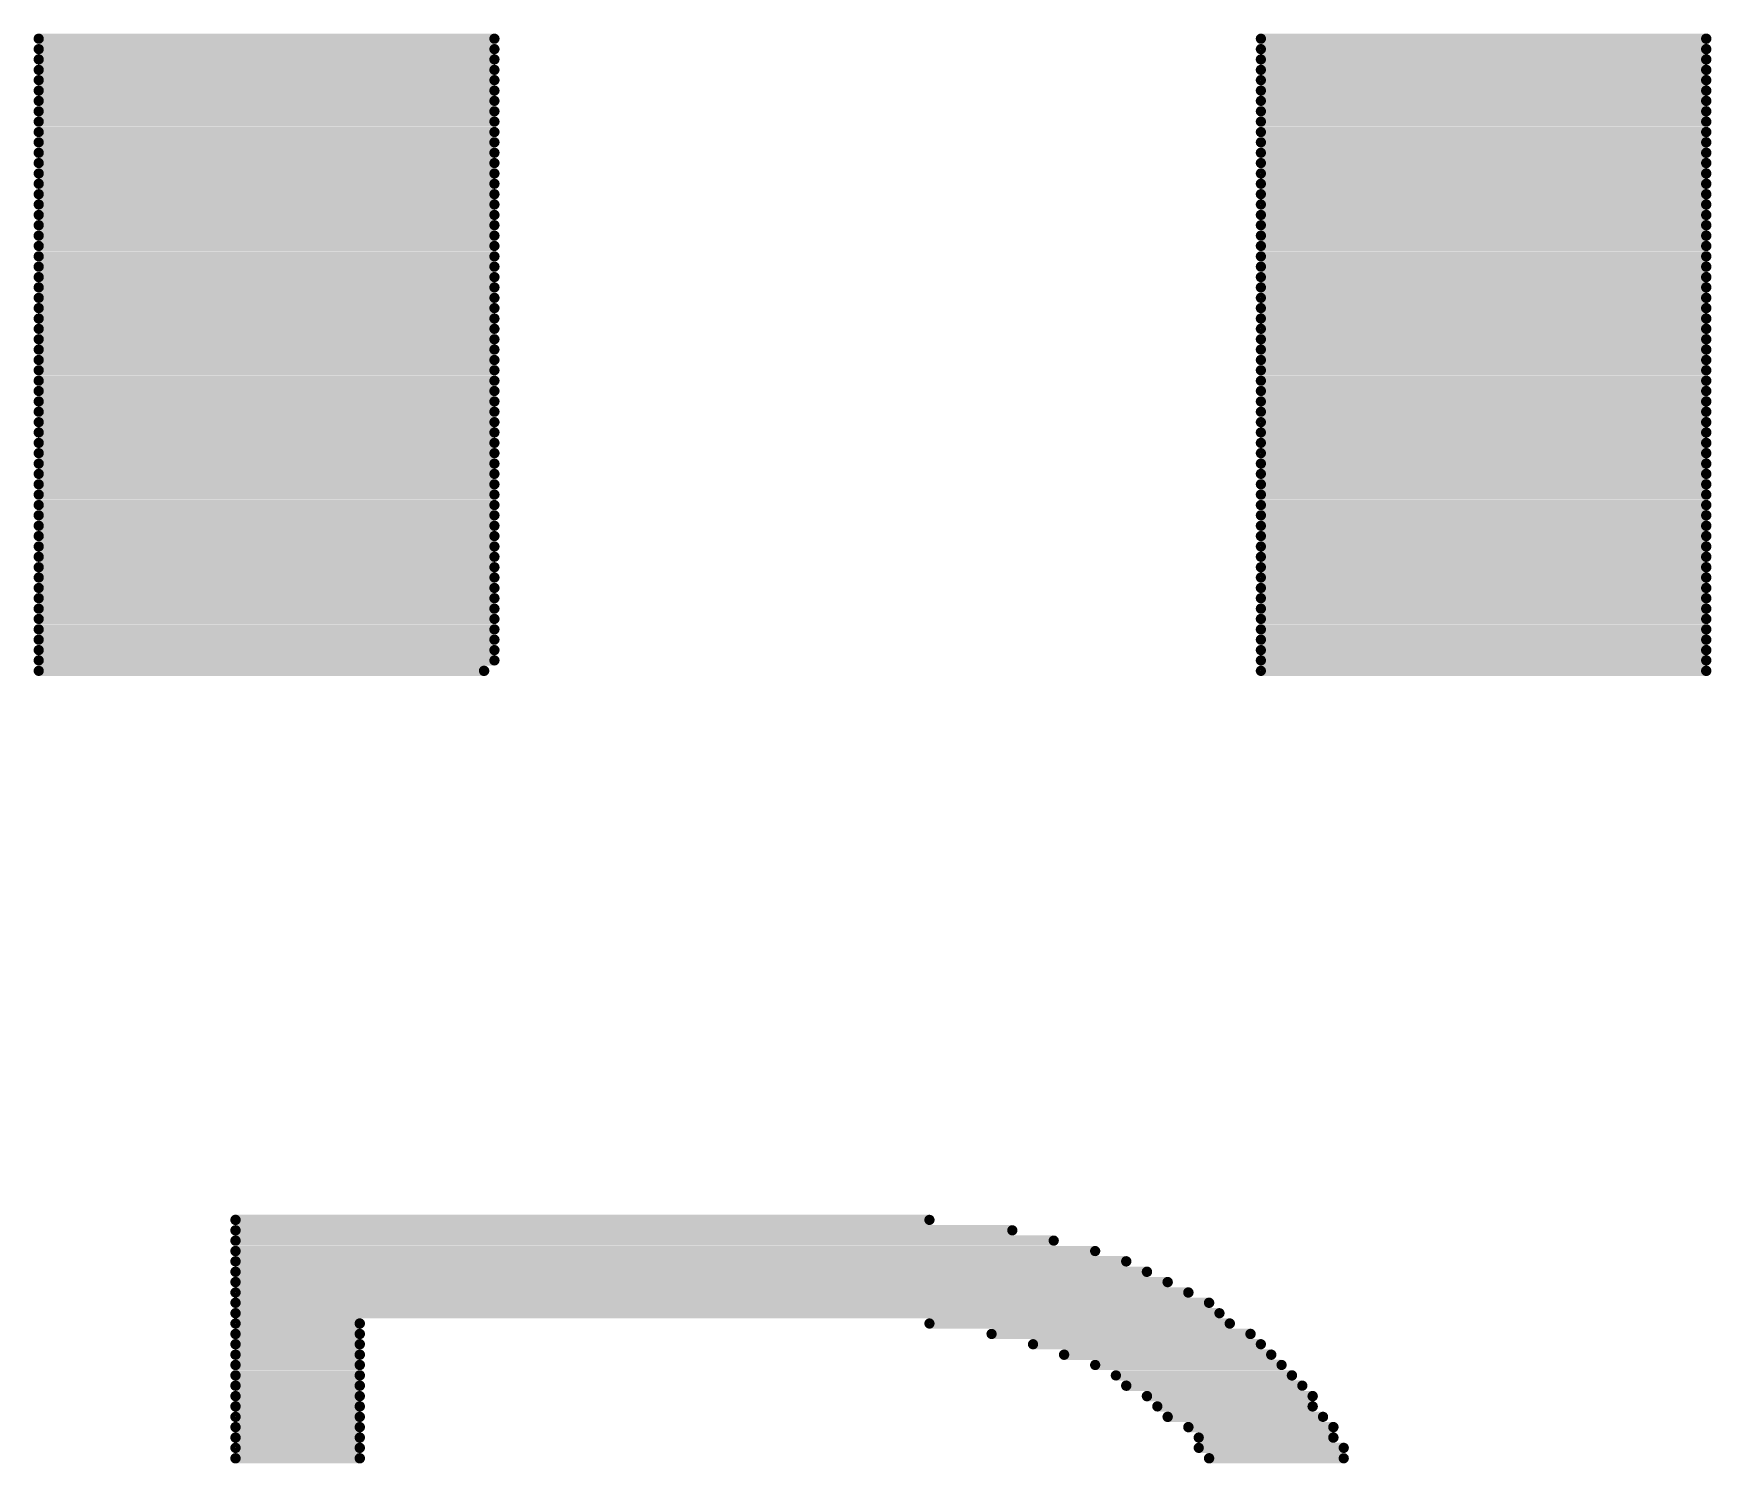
# Model space of a CAD drawing. Header units: millimetres. Extents: x 45 to 209, y 90 to 189.
# Drawn here: x 147.84 to 148.869, y 94.994 to 95.87 of the extents above; entities that cross this region are included whole.
import ezdxf

# ---------------------------------------------------------------- set-up
doc = ezdxf.new("R2010")
doc.units = ezdxf.units.MM
doc.layers.add('TopOverlay', color=2, linetype='Continuous')

# ---------------------------------------------------------------- blocks, each defined once
blk = doc.blocks.new('5394DE47_A0E8_4329_8464_7791B7C19310_63')
at = {"layer": 'TopOverlay', "const_width": 0.00635}
for points in [[(14.1239, 1.7116), (14.4033, 1.7116)], [(14.1239, 1.7052), (14.4033, 1.7052)], [(14.8732, 1.7116), (15.1463, 1.7116)], [(14.8732, 1.7052), (15.1463, 1.7052)], [(14.1239, 1.6989), (14.4033, 1.6989)], [(14.8732, 1.6989), (15.1463, 1.6989)], [(14.1239, 1.6925), (14.4033, 1.6925)], [(14.1239, 1.6862), (14.4033, 1.6862)], [(14.8732, 1.6925), (15.1463, 1.6925)], [(14.8732, 1.6862), (15.1463, 1.6862)], [(14.1239, 1.6798), (14.4033, 1.6798)], [(14.8732, 1.6798), (15.1463, 1.6798)], [(14.1239, 1.6735), (14.4033, 1.6735)], [(14.1239, 1.6671), (14.4033, 1.6671)], [(14.8732, 1.6735), (15.1463, 1.6735)], [(14.8732, 1.6671), (15.1463, 1.6671)], [(14.1239, 1.6608), (14.4033, 1.6608)], [(14.1239, 1.6544), (14.4033, 1.6544)], [(14.8732, 1.6608), (15.1463, 1.6608)], [(14.8732, 1.6544), (15.1463, 1.6544)], [(14.1239, 1.6481), (14.4033, 1.6481)], [(14.8732, 1.6481), (15.1463, 1.6481)], [(14.1239, 1.6417), (14.4033, 1.6417)], [(14.1239, 1.6354), (14.4033, 1.6354)], [(14.8732, 1.6417), (15.1463, 1.6417)], [(14.8732, 1.6354), (15.1463, 1.6354)], [(14.1239, 1.629), (14.4033, 1.629)], [(14.1239, 1.6227), (14.4033, 1.6227)], [(14.8732, 1.629), (15.1463, 1.629)], [(14.8732, 1.6227), (15.1463, 1.6227)], [(14.1239, 1.6163), (14.4033, 1.6163)], [(14.8732, 1.6163), (15.1463, 1.6163)], [(14.1239, 1.61), (14.4033, 1.61)], [(14.1239, 1.6036), (14.4033, 1.6036)], [(14.8732, 1.61), (15.1463, 1.61)], [(14.8732, 1.6036), (15.1463, 1.6036)], [(14.1239, 1.5973), (14.4033, 1.5973)], [(14.8732, 1.5973), (15.1463, 1.5973)], [(14.1239, 1.5909), (14.4033, 1.5909)], [(14.1239, 1.5846), (14.4033, 1.5846)], [(14.8732, 1.5909), (15.1463, 1.5909)], [(14.8732, 1.5846), (15.1463, 1.5846)], [(14.1239, 1.5782), (14.4033, 1.5782)], [(14.1239, 1.5719), (14.4033, 1.5719)], [(14.8732, 1.5782), (15.1463, 1.5782)], [(14.8732, 1.5719), (15.1463, 1.5719)], [(14.1239, 1.5655), (14.4033, 1.5655)], [(14.8732, 1.5655), (15.1463, 1.5655)], [(14.1239, 1.5592), (14.4033, 1.5592)], [(14.1239, 1.5528), (14.4033, 1.5528)], [(14.8732, 1.5592), (15.1463, 1.5592)], [(14.8732, 1.5528), (15.1463, 1.5528)], [(14.1239, 1.5465), (14.4033, 1.5465)], [(14.1239, 1.5401), (14.4033, 1.5401)], [(14.8732, 1.5465), (15.1463, 1.5465)], [(14.8732, 1.5401), (15.1463, 1.5401)], [(14.1239, 1.5338), (14.4033, 1.5338)], [(14.8732, 1.5338), (15.1463, 1.5338)], [(14.1239, 1.5274), (14.4033, 1.5274)], [(14.1239, 1.5211), (14.4033, 1.5211)], [(14.8732, 1.5274), (15.1463, 1.5274)], [(14.8732, 1.5211), (15.1463, 1.5211)], [(14.1239, 1.5147), (14.4033, 1.5147)], [(14.8732, 1.5147), (15.1463, 1.5147)], [(14.1239, 1.5084), (14.4033, 1.5084)], [(14.1239, 1.502), (14.4033, 1.502)], [(14.8732, 1.5084), (15.1463, 1.5084)], [(14.8732, 1.502), (15.1463, 1.502)], [(14.1239, 1.4957), (14.4033, 1.4957)], [(14.1239, 1.4893), (14.4033, 1.4893)], [(14.8732, 1.4957), (15.1463, 1.4957)], [(14.8732, 1.4893), (15.1463, 1.4893)], [(14.1239, 1.483), (14.4033, 1.483)], [(14.8732, 1.483), (15.1463, 1.483)], [(14.1239, 1.4766), (14.4033, 1.4766)], [(14.1239, 1.4703), (14.4033, 1.4703)], [(14.8732, 1.4766), (15.1463, 1.4766)], [(14.8732, 1.4703), (15.1463, 1.4703)], [(14.1239, 1.4639), (14.4033, 1.4639)], [(14.8732, 1.4639), (15.1463, 1.4639)], [(14.1239, 1.4576), (14.4033, 1.4576)], [(14.1239, 1.4512), (14.4033, 1.4512)], [(14.8732, 1.4576), (15.1463, 1.4576)], [(14.8732, 1.4512), (15.1463, 1.4512)], [(14.1239, 1.4449), (14.4033, 1.4449)], [(14.1239, 1.4385), (14.4033, 1.4385)], [(14.8732, 1.4449), (15.1463, 1.4449)], [(14.8732, 1.4385), (15.1463, 1.4385)], [(14.1239, 1.4322), (14.4033, 1.4322)], [(14.8732, 1.4322), (15.1463, 1.4322)], [(14.1239, 1.4258), (14.4033, 1.4258)], [(14.1239, 1.4195), (14.4033, 1.4195)], [(14.8732, 1.4258), (15.1463, 1.4258)], [(14.8732, 1.4195), (15.1463, 1.4195)], [(14.1239, 1.4131), (14.4033, 1.4131)], [(14.1239, 1.4068), (14.4033, 1.4068)], [(14.8732, 1.4131), (15.1463, 1.4131)], [(14.8732, 1.4068), (15.1463, 1.4068)], [(14.1239, 1.4004), (14.4033, 1.4004)], [(14.8732, 1.4004), (15.1463, 1.4004)], [(14.1239, 1.3941), (14.4033, 1.3941)], [(14.1239, 1.3877), (14.4033, 1.3877)], [(14.8732, 1.3941), (15.1463, 1.3941)], [(14.8732, 1.3877), (15.1463, 1.3877)], [(14.1239, 1.3814), (14.4033, 1.3814)], [(14.8732, 1.3814), (15.1463, 1.3814)], [(14.1239, 1.375), (14.4033, 1.375)], [(14.1239, 1.3687), (14.4033, 1.3687)], [(14.8732, 1.375), (15.1463, 1.375)], [(14.8732, 1.3687), (15.1463, 1.3687)], [(14.1239, 1.3623), (14.4033, 1.3623)], [(14.1239, 1.356), (14.4033, 1.356)], [(14.8732, 1.3623), (15.1463, 1.3623)], [(14.8732, 1.356), (15.1463, 1.356)], [(14.1239, 1.3496), (14.4033, 1.3496)], [(14.8732, 1.3496), (15.1463, 1.3496)], [(14.1239, 1.3433), (14.4033, 1.3433)], [(14.1239, 1.3369), (14.4033, 1.3369)], [(14.8732, 1.3433), (15.1463, 1.3433)], [(14.8732, 1.3369), (15.1463, 1.3369)], [(14.1239, 1.3306), (14.4033, 1.3306)], [(14.1239, 1.3242), (14.397, 1.3242)], [(14.8732, 1.3306), (15.1463, 1.3306)], [(14.8732, 1.3242), (15.1463, 1.3242)], [(14.2446, 0.9877), (14.67, 0.9877)], [(14.2446, 0.9813), (14.7208, 0.9813)], [(14.2446, 0.975), (14.7462, 0.975)], [(14.2446, 0.9686), (14.7716, 0.9686)], [(14.2446, 0.9623), (14.7907, 0.9623)], [(14.2446, 0.9559), (14.8034, 0.9559)], [(14.2446, 0.9496), (14.8161, 0.9496)], [(14.2446, 0.9432), (14.8288, 0.9432)], [(14.2446, 0.9369), (14.8415, 0.9369)], [(14.2446, 0.9305), (14.8478, 0.9305)], [(14.2446, 0.9242), (14.3208, 0.9242)], [(14.67, 0.9242), (14.8542, 0.9242)], [(14.2446, 0.9178), (14.3208, 0.9178)], [(14.7081, 0.9178), (14.8669, 0.9178)], [(14.2446, 0.9115), (14.3208, 0.9115)], [(14.2446, 0.9051), (14.3208, 0.9051)], [(14.7335, 0.9115), (14.8732, 0.9115)], [(14.7526, 0.9051), (14.8796, 0.9051)], [(14.2446, 0.8988), (14.3208, 0.8988)], [(14.2446, 0.8924), (14.3208, 0.8924)], [(14.7716, 0.8988), (14.8859, 0.8988)], [(14.7843, 0.8924), (14.8923, 0.8924)], [(14.2446, 0.8861), (14.3208, 0.8861)], [(14.7907, 0.8861), (14.8986, 0.8861)], [(14.2446, 0.8797), (14.3208, 0.8797)], [(14.2446, 0.8734), (14.3208, 0.8734)], [(14.8034, 0.8797), (14.905, 0.8797)], [(14.8097, 0.8734), (14.905, 0.8734)], [(14.2446, 0.867), (14.3208, 0.867)], [(14.8161, 0.867), (14.9113, 0.867)], [(14.2446, 0.8607), (14.3208, 0.8607)], [(14.2446, 0.8543), (14.3208, 0.8543)], [(14.8288, 0.8607), (14.9177, 0.8607)], [(14.8351, 0.8543), (14.9177, 0.8543)], [(14.2446, 0.848), (14.3208, 0.848)], [(14.2446, 0.8416), (14.3208, 0.8416)], [(14.8351, 0.848), (14.924, 0.848)], [(14.8415, 0.8416), (14.924, 0.8416)]]:
    blk.add_lwpolyline(points, dxfattribs=at)
at = {"layer": 'TopOverlay', "const_width": 0.00317}
for points in [[(14.1224, 1.7116, 1), (14.1255, 1.7116, 1)], [(14.1224, 1.7052, 1), (14.1255, 1.7052, 1)], [(14.4018, 1.7116, 1), (14.4049, 1.7116, 1)], [(14.4018, 1.7052, 1), (14.4049, 1.7052, 1)], [(14.8717, 1.7116, 1), (14.8748, 1.7116, 1)], [(14.8717, 1.7052, 1), (14.8748, 1.7052, 1)], [(15.1447, 1.7116, 1), (15.1479, 1.7116, 1)], [(15.1447, 1.7052, 1), (15.1479, 1.7052, 1)], [(14.1224, 1.6989, 1), (14.1255, 1.6989, 1)], [(14.4018, 1.6989, 1), (14.4049, 1.6989, 1)], [(14.8717, 1.6989, 1), (14.8748, 1.6989, 1)], [(15.1447, 1.6989, 1), (15.1479, 1.6989, 1)], [(14.1224, 1.6925, 1), (14.1255, 1.6925, 1)], [(14.1224, 1.6862, 1), (14.1255, 1.6862, 1)], [(14.4018, 1.6925, 1), (14.4049, 1.6925, 1)], [(14.4018, 1.6862, 1), (14.4049, 1.6862, 1)], [(14.8717, 1.6925, 1), (14.8748, 1.6925, 1)], [(14.8717, 1.6862, 1), (14.8748, 1.6862, 1)], [(15.1447, 1.6925, 1), (15.1479, 1.6925, 1)], [(15.1447, 1.6862, 1), (15.1479, 1.6862, 1)], [(14.1224, 1.6798, 1), (14.1255, 1.6798, 1)], [(14.4018, 1.6798, 1), (14.4049, 1.6798, 1)], [(14.8717, 1.6798, 1), (14.8748, 1.6798, 1)], [(15.1447, 1.6798, 1), (15.1479, 1.6798, 1)], [(14.1224, 1.6735, 1), (14.1255, 1.6735, 1)], [(14.1224, 1.6671, 1), (14.1255, 1.6671, 1)], [(14.4018, 1.6735, 1), (14.4049, 1.6735, 1)], [(14.4018, 1.6671, 1), (14.4049, 1.6671, 1)], [(14.8717, 1.6735, 1), (14.8748, 1.6735, 1)], [(14.8717, 1.6671, 1), (14.8748, 1.6671, 1)], [(15.1447, 1.6735, 1), (15.1479, 1.6735, 1)], [(15.1447, 1.6671, 1), (15.1479, 1.6671, 1)], [(14.1224, 1.6608, 1), (14.1255, 1.6608, 1)], [(14.1224, 1.6544, 1), (14.1255, 1.6544, 1)], [(14.4018, 1.6608, 1), (14.4049, 1.6608, 1)], [(14.4018, 1.6544, 1), (14.4049, 1.6544, 1)], [(14.8717, 1.6608, 1), (14.8748, 1.6608, 1)], [(14.8717, 1.6544, 1), (14.8748, 1.6544, 1)], [(15.1447, 1.6608, 1), (15.1479, 1.6608, 1)], [(15.1447, 1.6544, 1), (15.1479, 1.6544, 1)], [(14.1224, 1.6481, 1), (14.1255, 1.6481, 1)], [(14.4018, 1.6481, 1), (14.4049, 1.6481, 1)], [(14.8717, 1.6481, 1), (14.8748, 1.6481, 1)], [(15.1447, 1.6481, 1), (15.1479, 1.6481, 1)], [(14.1224, 1.6417, 1), (14.1255, 1.6417, 1)], [(14.1224, 1.6354, 1), (14.1255, 1.6354, 1)], [(14.4018, 1.6417, 1), (14.4049, 1.6417, 1)], [(14.4018, 1.6354, 1), (14.4049, 1.6354, 1)], [(14.8717, 1.6417, 1), (14.8748, 1.6417, 1)], [(14.8717, 1.6354, 1), (14.8748, 1.6354, 1)], [(15.1447, 1.6417, 1), (15.1479, 1.6417, 1)], [(15.1447, 1.6354, 1), (15.1479, 1.6354, 1)], [(14.1224, 1.629, 1), (14.1255, 1.629, 1)], [(14.1224, 1.6227, 1), (14.1255, 1.6227, 1)], [(14.4018, 1.629, 1), (14.4049, 1.629, 1)], [(14.4018, 1.6227, 1), (14.4049, 1.6227, 1)], [(14.8717, 1.629, 1), (14.8748, 1.629, 1)], [(14.8717, 1.6227, 1), (14.8748, 1.6227, 1)], [(15.1447, 1.629, 1), (15.1479, 1.629, 1)], [(15.1447, 1.6227, 1), (15.1479, 1.6227, 1)], [(14.1224, 1.6163, 1), (14.1255, 1.6163, 1)], [(14.4018, 1.6163, 1), (14.4049, 1.6163, 1)], [(14.8717, 1.6163, 1), (14.8748, 1.6163, 1)], [(15.1447, 1.6163, 1), (15.1479, 1.6163, 1)], [(14.1224, 1.61, 1), (14.1255, 1.61, 1)], [(14.1224, 1.6036, 1), (14.1255, 1.6036, 1)], [(14.4018, 1.61, 1), (14.4049, 1.61, 1)], [(14.4018, 1.6036, 1), (14.4049, 1.6036, 1)], [(14.8717, 1.61, 1), (14.8748, 1.61, 1)], [(14.8717, 1.6036, 1), (14.8748, 1.6036, 1)], [(15.1447, 1.61, 1), (15.1479, 1.61, 1)], [(15.1447, 1.6036, 1), (15.1479, 1.6036, 1)], [(14.1224, 1.5973, 1), (14.1255, 1.5973, 1)], [(14.4018, 1.5973, 1), (14.4049, 1.5973, 1)], [(14.8717, 1.5973, 1), (14.8748, 1.5973, 1)], [(15.1447, 1.5973, 1), (15.1479, 1.5973, 1)], [(14.1224, 1.5909, 1), (14.1255, 1.5909, 1)], [(14.1224, 1.5846, 1), (14.1255, 1.5846, 1)], [(14.4018, 1.5909, 1), (14.4049, 1.5909, 1)], [(14.4018, 1.5846, 1), (14.4049, 1.5846, 1)], [(14.8717, 1.5909, 1), (14.8748, 1.5909, 1)], [(14.8717, 1.5846, 1), (14.8748, 1.5846, 1)], [(15.1447, 1.5909, 1), (15.1479, 1.5909, 1)], [(15.1447, 1.5846, 1), (15.1479, 1.5846, 1)], [(14.1224, 1.5782, 1), (14.1255, 1.5782, 1)], [(14.1224, 1.5719, 1), (14.1255, 1.5719, 1)], [(14.4018, 1.5782, 1), (14.4049, 1.5782, 1)], [(14.4018, 1.5719, 1), (14.4049, 1.5719, 1)], [(14.8717, 1.5782, 1), (14.8748, 1.5782, 1)], [(14.8717, 1.5719, 1), (14.8748, 1.5719, 1)], [(15.1447, 1.5782, 1), (15.1479, 1.5782, 1)], [(15.1447, 1.5719, 1), (15.1479, 1.5719, 1)], [(14.1224, 1.5655, 1), (14.1255, 1.5655, 1)], [(14.4018, 1.5655, 1), (14.4049, 1.5655, 1)], [(14.8717, 1.5655, 1), (14.8748, 1.5655, 1)], [(15.1447, 1.5655, 1), (15.1479, 1.5655, 1)], [(14.1224, 1.5592, 1), (14.1255, 1.5592, 1)], [(14.1224, 1.5528, 1), (14.1255, 1.5528, 1)], [(14.4018, 1.5592, 1), (14.4049, 1.5592, 1)], [(14.4018, 1.5528, 1), (14.4049, 1.5528, 1)], [(14.8717, 1.5592, 1), (14.8748, 1.5592, 1)], [(14.8717, 1.5528, 1), (14.8748, 1.5528, 1)], [(15.1447, 1.5592, 1), (15.1479, 1.5592, 1)], [(15.1447, 1.5528, 1), (15.1479, 1.5528, 1)], [(14.1224, 1.5465, 1), (14.1255, 1.5465, 1)], [(14.1224, 1.5401, 1), (14.1255, 1.5401, 1)], [(14.4018, 1.5465, 1), (14.4049, 1.5465, 1)], [(14.4018, 1.5401, 1), (14.4049, 1.5401, 1)], [(14.8717, 1.5465, 1), (14.8748, 1.5465, 1)], [(14.8717, 1.5401, 1), (14.8748, 1.5401, 1)], [(15.1447, 1.5465, 1), (15.1479, 1.5465, 1)], [(15.1447, 1.5401, 1), (15.1479, 1.5401, 1)], [(14.1224, 1.5338, 1), (14.1255, 1.5338, 1)], [(14.4018, 1.5338, 1), (14.4049, 1.5338, 1)], [(14.8717, 1.5338, 1), (14.8748, 1.5338, 1)], [(15.1447, 1.5338, 1), (15.1479, 1.5338, 1)], [(14.1224, 1.5274, 1), (14.1255, 1.5274, 1)], [(14.1224, 1.5211, 1), (14.1255, 1.5211, 1)], [(14.4018, 1.5274, 1), (14.4049, 1.5274, 1)], [(14.4018, 1.5211, 1), (14.4049, 1.5211, 1)], [(14.8717, 1.5274, 1), (14.8748, 1.5274, 1)], [(14.8717, 1.5211, 1), (14.8748, 1.5211, 1)], [(15.1447, 1.5274, 1), (15.1479, 1.5274, 1)], [(15.1447, 1.5211, 1), (15.1479, 1.5211, 1)], [(14.1224, 1.5147, 1), (14.1255, 1.5147, 1)], [(14.4018, 1.5147, 1), (14.4049, 1.5147, 1)], [(14.8717, 1.5147, 1), (14.8748, 1.5147, 1)], [(15.1447, 1.5147, 1), (15.1479, 1.5147, 1)], [(14.1224, 1.5084, 1), (14.1255, 1.5084, 1)], [(14.1224, 1.502, 1), (14.1255, 1.502, 1)], [(14.4018, 1.5084, 1), (14.4049, 1.5084, 1)], [(14.4018, 1.502, 1), (14.4049, 1.502, 1)], [(14.8717, 1.5084, 1), (14.8748, 1.5084, 1)], [(14.8717, 1.502, 1), (14.8748, 1.502, 1)], [(15.1447, 1.5084, 1), (15.1479, 1.5084, 1)], [(15.1447, 1.502, 1), (15.1479, 1.502, 1)], [(14.1224, 1.4957, 1), (14.1255, 1.4957, 1)], [(14.1224, 1.4893, 1), (14.1255, 1.4893, 1)], [(14.4018, 1.4957, 1), (14.4049, 1.4957, 1)], [(14.4018, 1.4893, 1), (14.4049, 1.4893, 1)], [(14.8717, 1.4957, 1), (14.8748, 1.4957, 1)], [(14.8717, 1.4893, 1), (14.8748, 1.4893, 1)], [(15.1447, 1.4957, 1), (15.1479, 1.4957, 1)], [(15.1447, 1.4893, 1), (15.1479, 1.4893, 1)], [(14.1224, 1.483, 1), (14.1255, 1.483, 1)], [(14.4018, 1.483, 1), (14.4049, 1.483, 1)], [(14.8717, 1.483, 1), (14.8748, 1.483, 1)], [(15.1447, 1.483, 1), (15.1479, 1.483, 1)], [(14.1224, 1.4766, 1), (14.1255, 1.4766, 1)], [(14.1224, 1.4703, 1), (14.1255, 1.4703, 1)], [(14.4018, 1.4766, 1), (14.4049, 1.4766, 1)], [(14.4018, 1.4703, 1), (14.4049, 1.4703, 1)], [(14.8717, 1.4766, 1), (14.8748, 1.4766, 1)], [(14.8717, 1.4703, 1), (14.8748, 1.4703, 1)], [(15.1447, 1.4766, 1), (15.1479, 1.4766, 1)], [(15.1447, 1.4703, 1), (15.1479, 1.4703, 1)], [(14.1224, 1.4639, 1), (14.1255, 1.4639, 1)], [(14.4018, 1.4639, 1), (14.4049, 1.4639, 1)], [(14.8717, 1.4639, 1), (14.8748, 1.4639, 1)], [(15.1447, 1.4639, 1), (15.1479, 1.4639, 1)], [(14.1224, 1.4576, 1), (14.1255, 1.4576, 1)], [(14.1224, 1.4512, 1), (14.1255, 1.4512, 1)], [(14.4018, 1.4576, 1), (14.4049, 1.4576, 1)], [(14.4018, 1.4512, 1), (14.4049, 1.4512, 1)], [(14.8717, 1.4576, 1), (14.8748, 1.4576, 1)], [(14.8717, 1.4512, 1), (14.8748, 1.4512, 1)], [(15.1447, 1.4576, 1), (15.1479, 1.4576, 1)], [(15.1447, 1.4512, 1), (15.1479, 1.4512, 1)], [(14.1224, 1.4449, 1), (14.1255, 1.4449, 1)], [(14.1224, 1.4385, 1), (14.1255, 1.4385, 1)], [(14.4018, 1.4449, 1), (14.4049, 1.4449, 1)], [(14.4018, 1.4385, 1), (14.4049, 1.4385, 1)], [(14.8717, 1.4449, 1), (14.8748, 1.4449, 1)], [(14.8717, 1.4385, 1), (14.8748, 1.4385, 1)], [(15.1447, 1.4449, 1), (15.1479, 1.4449, 1)], [(15.1447, 1.4385, 1), (15.1479, 1.4385, 1)], [(14.1224, 1.4322, 1), (14.1255, 1.4322, 1)], [(14.4018, 1.4322, 1), (14.4049, 1.4322, 1)], [(14.8717, 1.4322, 1), (14.8748, 1.4322, 1)], [(15.1447, 1.4322, 1), (15.1479, 1.4322, 1)], [(14.1224, 1.4258, 1), (14.1255, 1.4258, 1)], [(14.1224, 1.4195, 1), (14.1255, 1.4195, 1)], [(14.4018, 1.4258, 1), (14.4049, 1.4258, 1)], [(14.4018, 1.4195, 1), (14.4049, 1.4195, 1)], [(14.8717, 1.4258, 1), (14.8748, 1.4258, 1)], [(14.8717, 1.4195, 1), (14.8748, 1.4195, 1)], [(15.1447, 1.4258, 1), (15.1479, 1.4258, 1)], [(15.1447, 1.4195, 1), (15.1479, 1.4195, 1)], [(14.1224, 1.4131, 1), (14.1255, 1.4131, 1)], [(14.1224, 1.4068, 1), (14.1255, 1.4068, 1)], [(14.4018, 1.4131, 1), (14.4049, 1.4131, 1)], [(14.4018, 1.4068, 1), (14.4049, 1.4068, 1)], [(14.8717, 1.4131, 1), (14.8748, 1.4131, 1)], [(14.8717, 1.4068, 1), (14.8748, 1.4068, 1)], [(15.1447, 1.4131, 1), (15.1479, 1.4131, 1)], [(15.1447, 1.4068, 1), (15.1479, 1.4068, 1)], [(14.1224, 1.4004, 1), (14.1255, 1.4004, 1)], [(14.4018, 1.4004, 1), (14.4049, 1.4004, 1)], [(14.8717, 1.4004, 1), (14.8748, 1.4004, 1)], [(15.1447, 1.4004, 1), (15.1479, 1.4004, 1)], [(14.1224, 1.3941, 1), (14.1255, 1.3941, 1)], [(14.1224, 1.3877, 1), (14.1255, 1.3877, 1)], [(14.4018, 1.3941, 1), (14.4049, 1.3941, 1)], [(14.4018, 1.3877, 1), (14.4049, 1.3877, 1)], [(14.8717, 1.3941, 1), (14.8748, 1.3941, 1)], [(14.8717, 1.3877, 1), (14.8748, 1.3877, 1)], [(15.1447, 1.3941, 1), (15.1479, 1.3941, 1)], [(15.1447, 1.3877, 1), (15.1479, 1.3877, 1)], [(14.1224, 1.3814, 1), (14.1255, 1.3814, 1)], [(14.4018, 1.3814, 1), (14.4049, 1.3814, 1)], [(14.8717, 1.3814, 1), (14.8748, 1.3814, 1)], [(15.1447, 1.3814, 1), (15.1479, 1.3814, 1)], [(14.1224, 1.375, 1), (14.1255, 1.375, 1)], [(14.1224, 1.3687, 1), (14.1255, 1.3687, 1)], [(14.4018, 1.375, 1), (14.4049, 1.375, 1)], [(14.4018, 1.3687, 1), (14.4049, 1.3687, 1)], [(14.8717, 1.375, 1), (14.8748, 1.375, 1)], [(14.8717, 1.3687, 1), (14.8748, 1.3687, 1)], [(15.1447, 1.375, 1), (15.1479, 1.375, 1)], [(15.1447, 1.3687, 1), (15.1479, 1.3687, 1)], [(14.1224, 1.3623, 1), (14.1255, 1.3623, 1)], [(14.1224, 1.356, 1), (14.1255, 1.356, 1)], [(14.4018, 1.3623, 1), (14.4049, 1.3623, 1)], [(14.4018, 1.356, 1), (14.4049, 1.356, 1)], [(14.8717, 1.3623, 1), (14.8748, 1.3623, 1)], [(14.8717, 1.356, 1), (14.8748, 1.356, 1)], [(15.1447, 1.3623, 1), (15.1479, 1.3623, 1)], [(15.1447, 1.356, 1), (15.1479, 1.356, 1)], [(14.1224, 1.3496, 1), (14.1255, 1.3496, 1)], [(14.4018, 1.3496, 1), (14.4049, 1.3496, 1)], [(14.8717, 1.3496, 1), (14.8748, 1.3496, 1)], [(15.1447, 1.3496, 1), (15.1479, 1.3496, 1)], [(14.1224, 1.3433, 1), (14.1255, 1.3433, 1)], [(14.1224, 1.3369, 1), (14.1255, 1.3369, 1)], [(14.4018, 1.3433, 1), (14.4049, 1.3433, 1)], [(14.4018, 1.3369, 1), (14.4049, 1.3369, 1)], [(14.8717, 1.3433, 1), (14.8748, 1.3433, 1)], [(14.8717, 1.3369, 1), (14.8748, 1.3369, 1)], [(15.1447, 1.3433, 1), (15.1479, 1.3433, 1)], [(15.1447, 1.3369, 1), (15.1479, 1.3369, 1)], [(14.1224, 1.3306, 1), (14.1255, 1.3306, 1)], [(14.1224, 1.3242, 1), (14.1255, 1.3242, 1)], [(14.3954, 1.3242, 1), (14.3986, 1.3242, 1)], [(14.4018, 1.3306, 1), (14.4049, 1.3306, 1)], [(14.8717, 1.3306, 1), (14.8748, 1.3306, 1)], [(14.8717, 1.3242, 1), (14.8748, 1.3242, 1)], [(15.1447, 1.3306, 1), (15.1479, 1.3306, 1)], [(15.1447, 1.3242, 1), (15.1479, 1.3242, 1)], [(14.243, 0.9877, 1), (14.2462, 0.9877, 1)], [(14.6685, 0.9877, 1), (14.6716, 0.9877, 1)], [(14.243, 0.9813, 1), (14.2462, 0.9813, 1)], [(14.243, 0.975, 1), (14.2462, 0.975, 1)], [(14.7193, 0.9813, 1), (14.7224, 0.9813, 1)], [(14.7447, 0.975, 1), (14.7478, 0.975, 1)], [(14.243, 0.9686, 1), (14.2462, 0.9686, 1)], [(14.7701, 0.9686, 1), (14.7732, 0.9686, 1)], [(14.243, 0.9623, 1), (14.2462, 0.9623, 1)], [(14.243, 0.9559, 1), (14.2462, 0.9559, 1)], [(14.7891, 0.9623, 1), (14.7923, 0.9623, 1)], [(14.8018, 0.9559, 1), (14.805, 0.9559, 1)], [(14.243, 0.9496, 1), (14.2462, 0.9496, 1)], [(14.8145, 0.9496, 1), (14.8177, 0.9496, 1)], [(14.243, 0.9432, 1), (14.2462, 0.9432, 1)], [(14.243, 0.9369, 1), (14.2462, 0.9369, 1)], [(14.8272, 0.9432, 1), (14.8304, 0.9432, 1)], [(14.8399, 0.9369, 1), (14.8431, 0.9369, 1)], [(14.243, 0.9305, 1), (14.2462, 0.9305, 1)], [(14.243, 0.9242, 1), (14.2462, 0.9242, 1)], [(14.3192, 0.9242, 1), (14.3224, 0.9242, 1)], [(14.6685, 0.9242, 1), (14.6716, 0.9242, 1)], [(14.8463, 0.9305, 1), (14.8494, 0.9305, 1)], [(14.8526, 0.9242, 1), (14.8558, 0.9242, 1)], [(14.243, 0.9178, 1), (14.2462, 0.9178, 1)], [(14.3192, 0.9178, 1), (14.3224, 0.9178, 1)], [(14.7066, 0.9178, 1), (14.7097, 0.9178, 1)], [(14.8653, 0.9178, 1), (14.8685, 0.9178, 1)], [(14.243, 0.9115, 1), (14.2462, 0.9115, 1)], [(14.243, 0.9051, 1), (14.2462, 0.9051, 1)], [(14.3192, 0.9115, 1), (14.3224, 0.9115, 1)], [(14.3192, 0.9051, 1), (14.3224, 0.9051, 1)], [(14.732, 0.9115, 1), (14.7351, 0.9115, 1)], [(14.751, 0.9051, 1), (14.7542, 0.9051, 1)], [(14.8717, 0.9115, 1), (14.8748, 0.9115, 1)], [(14.878, 0.9051, 1), (14.8812, 0.9051, 1)], [(14.243, 0.8988, 1), (14.2462, 0.8988, 1)], [(14.243, 0.8924, 1), (14.2462, 0.8924, 1)], [(14.3192, 0.8988, 1), (14.3224, 0.8988, 1)], [(14.3192, 0.8924, 1), (14.3224, 0.8924, 1)], [(14.7701, 0.8988, 1), (14.7732, 0.8988, 1)], [(14.7828, 0.8924, 1), (14.7859, 0.8924, 1)], [(14.8844, 0.8988, 1), (14.8875, 0.8988, 1)], [(14.8907, 0.8924, 1), (14.8939, 0.8924, 1)], [(14.243, 0.8861, 1), (14.2462, 0.8861, 1)], [(14.3192, 0.8861, 1), (14.3224, 0.8861, 1)], [(14.7891, 0.8861, 1), (14.7923, 0.8861, 1)], [(14.8971, 0.8861, 1), (14.9002, 0.8861, 1)], [(14.243, 0.8797, 1), (14.2462, 0.8797, 1)], [(14.243, 0.8734, 1), (14.2462, 0.8734, 1)], [(14.3192, 0.8797, 1), (14.3224, 0.8797, 1)], [(14.3192, 0.8734, 1), (14.3224, 0.8734, 1)], [(14.8018, 0.8797, 1), (14.805, 0.8797, 1)], [(14.8082, 0.8734, 1), (14.8113, 0.8734, 1)], [(14.9034, 0.8797, 1), (14.9066, 0.8797, 1)], [(14.9034, 0.8734, 1), (14.9066, 0.8734, 1)], [(14.243, 0.867, 1), (14.2462, 0.867, 1)], [(14.3192, 0.867, 1), (14.3224, 0.867, 1)], [(14.8145, 0.867, 1), (14.8177, 0.867, 1)], [(14.9098, 0.867, 1), (14.9129, 0.867, 1)], [(14.243, 0.8607, 1), (14.2462, 0.8607, 1)], [(14.243, 0.8543, 1), (14.2462, 0.8543, 1)], [(14.3192, 0.8607, 1), (14.3224, 0.8607, 1)], [(14.3192, 0.8543, 1), (14.3224, 0.8543, 1)], [(14.8272, 0.8607, 1), (14.8304, 0.8607, 1)], [(14.8336, 0.8543, 1), (14.8367, 0.8543, 1)], [(14.9161, 0.8607, 1), (14.9193, 0.8607, 1)], [(14.9161, 0.8543, 1), (14.9193, 0.8543, 1)], [(14.243, 0.848, 1), (14.2462, 0.848, 1)], [(14.243, 0.8416, 1), (14.2462, 0.8416, 1)], [(14.3192, 0.848, 1), (14.3224, 0.848, 1)], [(14.3192, 0.8416, 1), (14.3224, 0.8416, 1)], [(14.8336, 0.848, 1), (14.8367, 0.848, 1)], [(14.8399, 0.8416, 1), (14.8431, 0.8416, 1)], [(14.9225, 0.848, 1), (14.9256, 0.848, 1)], [(14.9225, 0.8416, 1), (14.9256, 0.8416, 1)]]:
    blk.add_lwpolyline(points, format="xyb", close=True, dxfattribs=at)

msp = doc.modelspace()

# ---------------------------------------------------------------- block references
at = {"rotation": 360}
msp.add_blockref('5394DE47_A0E8_4329_8464_7791B7C19310_63', (133.7194, 94.1552), dxfattribs=at)

doc.saveas('drawing.dxf')
